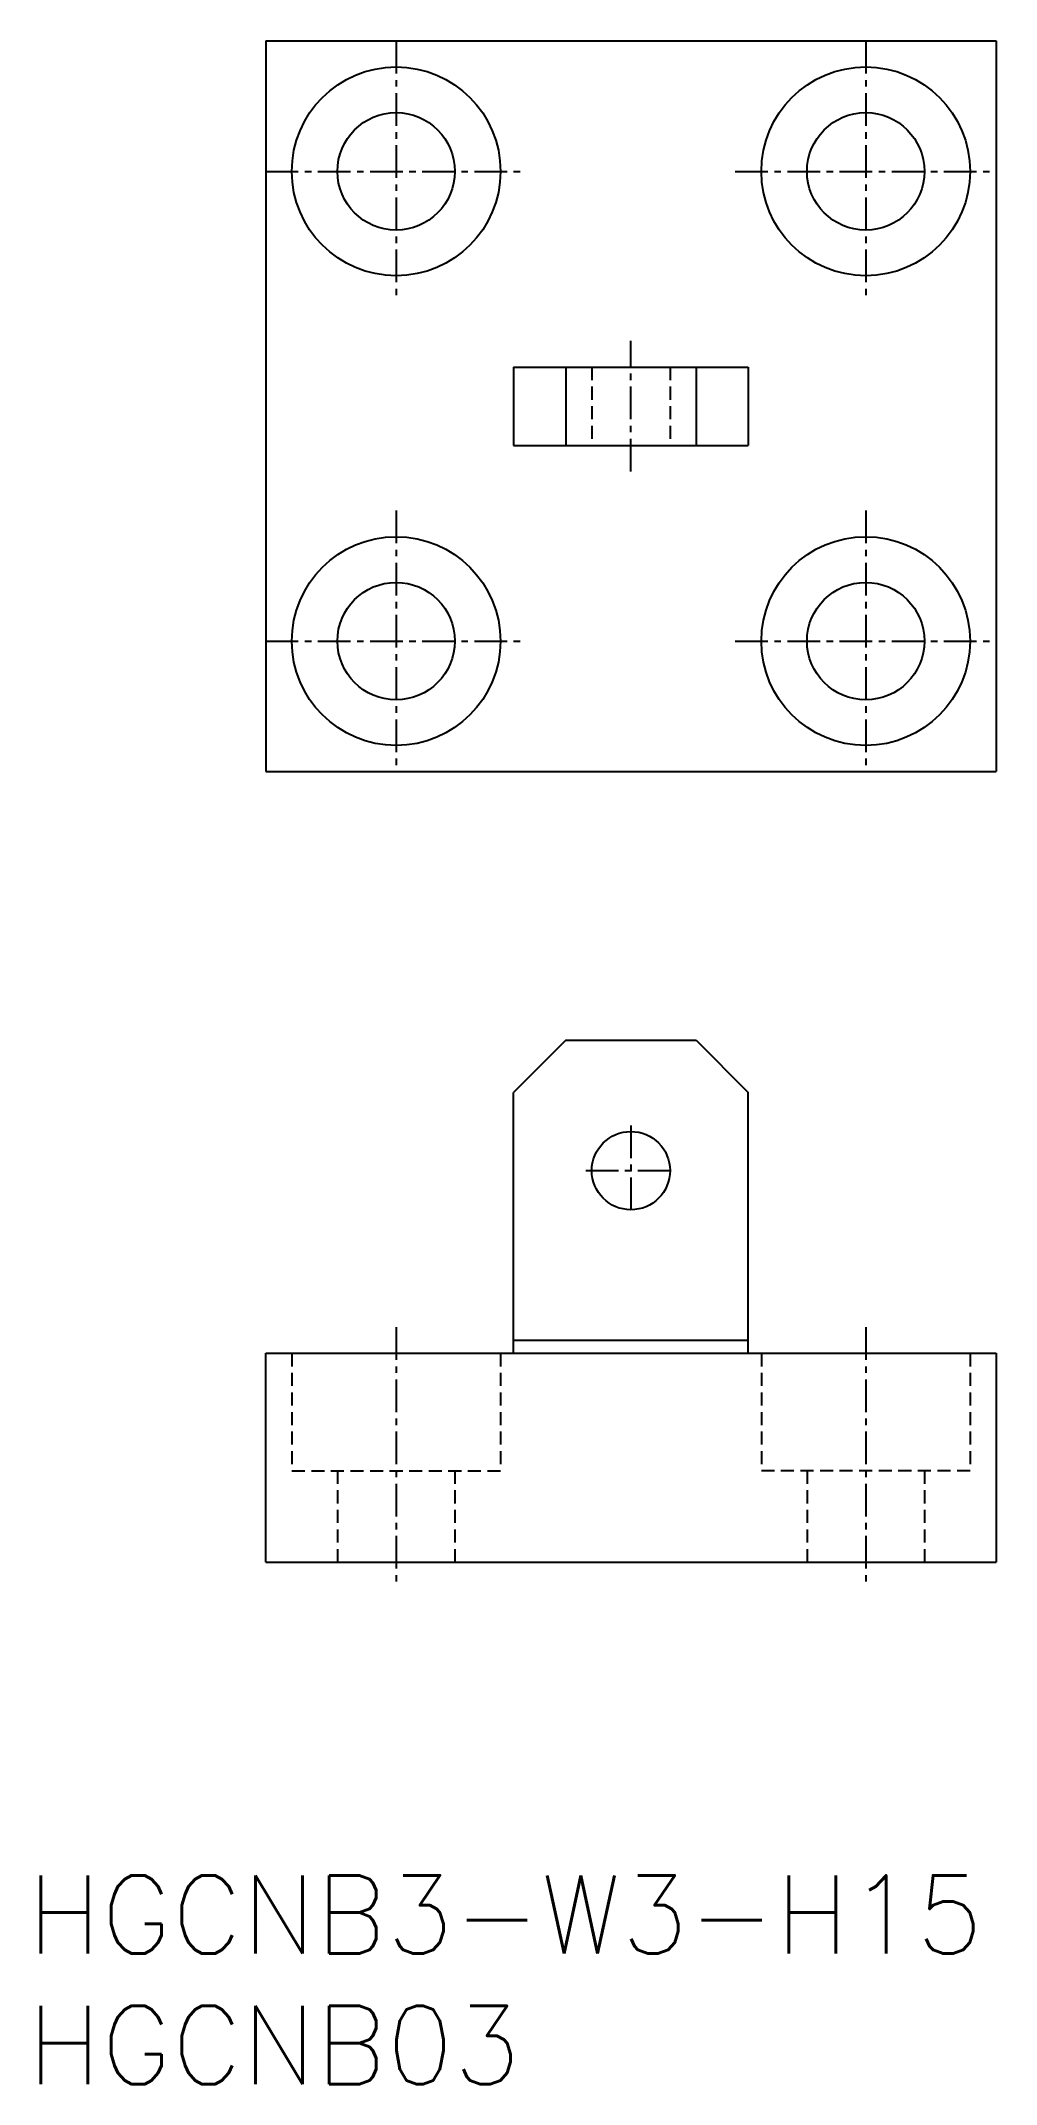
# Model space of a CAD drawing. Extents: x 127.8 to 164.4, y 50.3 to 128.6.
import ezdxf
from ezdxf.enums import TextEntityAlignment as Align

# ---------------------------------------------------------------- set-up
doc = ezdxf.new("R2010")
doc.units = 0
doc.linetypes.add('CENTER', pattern=[2, 1.25, -0.25, 0.25, -0.25])
doc.linetypes.add('DASHED', pattern=[0.75, 0.5, -0.25])
doc.layers.get('0').update_dxf_attribs({"linetype": 'CONTINUOUS'})
doc.layers.add('CENTER', color=1, linetype='CENTER')
doc.styles.get("Standard").update_dxf_attribs({"font": 'txt.shx', "bigfont": 'extfont.shx'})

msp = doc.modelspace()

# ---------------------------------------------------------------- linework, layer by layer
at = {"color": 7, "linetype": 'CONTINUOUS'}
for p, q in [((136.411, 128.611), (136.411, 100.611)), ((136.411, 128.611), (164.411, 128.611)), ((164.411, 128.611), (164.411, 100.611)), ((145.911, 116.111), (154.911, 116.111)), ((145.911, 116.111), (145.911, 113.111)), ((147.911, 116.111), (147.911, 113.111)), ((152.911, 116.111), (152.911, 113.111)), ((154.911, 116.111), (154.911, 113.111)), ((145.911, 113.111), (154.911, 113.111)), ((136.411, 100.611), (164.411, 100.611)), ((147.911, 90.319), (145.911, 88.319)), ((147.911, 90.319), (152.911, 90.319)), ((152.911, 90.319), (154.911, 88.319)), ((145.911, 78.319), (145.911, 88.319)), ((154.911, 78.319), (154.911, 88.319)), ((136.411, 70.319), (136.411, 78.319)), ((136.411, 78.319), (164.411, 78.319)), ((145.911, 78.819), (154.911, 78.819)), ((164.411, 78.319), (164.411, 70.319)), ((136.411, 70.319), (164.411, 70.319))]:
    msp.add_line(p, q, dxfattribs=at)
at = {"color": 3, "linetype": 'DASHED'}
for p, q in [((148.911, 116.111), (148.911, 113.111)), ((151.911, 116.111), (151.911, 113.111)), ((137.411, 78.319), (137.411, 73.819)), ((145.411, 78.319), (145.411, 73.819)), ((155.411, 78.319), (155.411, 73.819)), ((163.411, 78.319), (163.411, 73.819)), ((137.411, 73.819), (145.411, 73.819)), ((139.161, 73.819), (139.161, 70.319)), ((143.661, 73.819), (143.661, 70.319)), ((163.411, 73.819), (155.411, 73.819)), ((157.161, 73.819), (157.161, 70.319)), ((161.661, 73.819), (161.661, 70.319))]:
    msp.add_line(p, q, dxfattribs=at)
at = {"color": 7, "linetype": 'CONTINUOUS'}
for centre, radius in [((141.411, 123.611), 4), ((159.411, 123.611), 4), ((141.411, 123.611), 2.25), ((159.411, 123.611), 2.25), ((141.411, 105.611), 4), ((159.411, 105.611), 4), ((141.411, 105.611), 2.25), ((159.411, 105.611), 2.25), ((150.411, 85.319), 1.5)]:
    msp.add_circle(centre, radius, dxfattribs=at)
at = {"layer": 'CENTER', "color": 1, "linetype": 'CENTER'}
for p, q in [((141.411, 128.611), (141.411, 118.611)), ((159.411, 128.611), (159.411, 118.611)), ((136.411, 123.611), (146.411, 123.611)), ((154.411, 123.611), (164.411, 123.611)), ((150.411, 112.111), (150.411, 117.111)), ((141.411, 110.611), (141.411, 100.611)), ((159.411, 110.611), (159.411, 100.611)), ((136.411, 105.611), (146.411, 105.611)), ((154.411, 105.611), (164.411, 105.611)), ((150.411, 87.05), (150.411, 83.588)), ((148.681, 85.319), (152.142, 85.319)), ((141.411, 79.319), (141.411, 69.319)), ((159.411, 79.319), (159.411, 69.319))]:
    msp.add_line(p, q, dxfattribs=at)

# ---------------------------------------------------------------- texts
at = {"color": 7, "linetype": 'CONTINUOUS'}
for s, p in [('HGCNB3-W3-H15', (127.277, 56.814)), ('HGCNB03', (127.277, 51.814))]:
    msp.add_text(s, height=3, dxfattribs=at).set_placement(p, align=Align.MIDDLE_LEFT)

doc.saveas('drawing.dxf')
